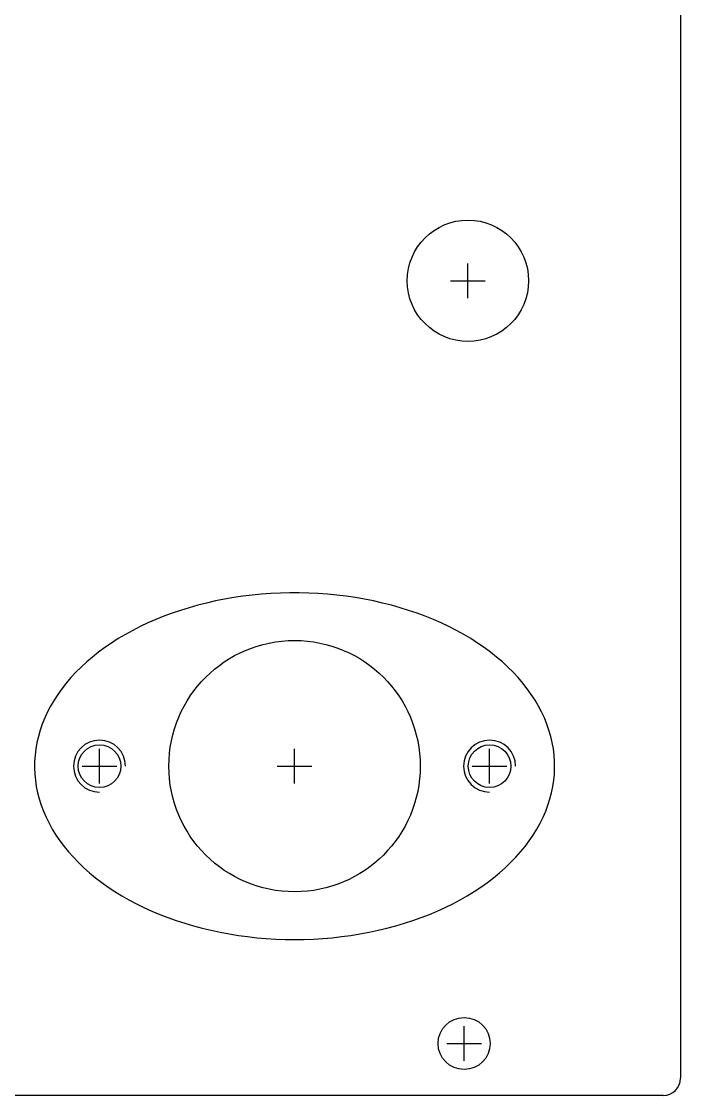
# Model space of a CAD drawing. Header units: millimetres. Extents: x -1 to 101, y -1 to 128.
# Drawn here: x 63.3 to 101.3, y 0 to 62 of the extents above; entities that cross this region are included whole.
import ezdxf

# ---------------------------------------------------------------- set-up
doc = ezdxf.new("R2010")
doc.units = ezdxf.units.MM
for name, color, linetype in [('Contour', 7, 'CONTINUOUS'), ('Engraving', 7, 'CONTINUOUS'), ('Reference_points', 1, 'CONTINUOUS')]:
    doc.layers.add(name, color=color, linetype=linetype)

msp = doc.modelspace()

# ---------------------------------------------------------------- linework, layer by layer
at = {"layer": 'Contour', "color": 7, "linetype": 'CONTINUOUS'}
for p, q in [((101.26, 127.4), (101.26, 1)), ((100.26, 0), (1, 0))]:
    msp.add_line(p, q, dxfattribs=at)
for centre, radius in [((89, 47), 3.5), ((79, 19), 7.25), ((67.75, 19), 1.229), ((90.25, 19), 1.229), ((88.78, 3), 1.5)]:
    msp.add_circle(centre, radius, dxfattribs=at)
for centre, radius, start, end in [((67.75, 19), 1.5, 0, 270), ((90.25, 19), 1.5, 0, 270), ((100.26, 1), 1, -90, 0)]:
    msp.add_arc(centre, radius, start, end, dxfattribs=at)
at = {"layer": 'Engraving', "color": 133, "linetype": 'CONTINUOUS'}
for p, q in [((74.44253, 28.52726), (73.92662, 28.41065)), ((74.96445, 28.6313), (74.44253, 28.52726)), ((75.4917, 28.72264), (74.96445, 28.6313)), ((76.02357, 28.80115), (75.4917, 28.72264)), ((76.55937, 28.86674), (76.02357, 28.80115)), ((77.09838, 28.91932), (76.55937, 28.86674)), ((77.63991, 28.95881), (77.09838, 28.91932)), ((78.18323, 28.98516), (77.63991, 28.95881)), ((78.72762, 28.99835), (78.18323, 28.98516)), ((79.27238, 28.99835), (78.72762, 28.99835)), ((79.81677, 28.98516), (79.27238, 28.99835)), ((80.36009, 28.95881), (79.81677, 28.98516)), ((80.90162, 28.91932), (80.36009, 28.95881)), ((81.44063, 28.86674), (80.90162, 28.91932)), ((81.97643, 28.80115), (81.44063, 28.86674)), ((82.5083, 28.72264), (81.97643, 28.80115)), ((83.03555, 28.6313), (82.5083, 28.72264)), ((83.55747, 28.52726), (83.03555, 28.6313)), ((84.07338, 28.41065), (83.55747, 28.52726)), ((72.42171, 27.98706), (71.93656, 27.82189)), ((72.91554, 28.14037), (72.42171, 27.98706)), ((73.4174, 28.28163), (72.91554, 28.14037)), ((73.92662, 28.41065), (73.4174, 28.28163)), ((84.5826, 28.28163), (84.07338, 28.41065)), ((85.08446, 28.14037), (84.5826, 28.28163)), ((85.57829, 27.98706), (85.08446, 28.14037)), ((86.06344, 27.82189), (85.57829, 27.98706)), ((70.99482, 27.45687), (70.53949, 27.25751)), ((71.46072, 27.64508), (70.99482, 27.45687)), ((71.93656, 27.82189), (71.46072, 27.64508)), ((86.53928, 27.64508), (86.06344, 27.82189)), ((87.00518, 27.45687), (86.53928, 27.64508)), ((87.46051, 27.25751), (87.00518, 27.45687)), ((69.66287, 26.8264), (69.24275, 26.59521)), ((70.09531, 27.04726), (69.66287, 26.8264)), ((70.53949, 27.25751), (70.09531, 27.04726)), ((87.90469, 27.04726), (87.46051, 27.25751)), ((88.33713, 26.8264), (87.90469, 27.04726)), ((88.75725, 26.59521), (88.33713, 26.8264)), ((68.44166, 26.1031), (68.06174, 25.84282)), ((68.8355, 26.354), (68.44166, 26.1031)), ((69.24275, 26.59521), (68.8355, 26.354)), ((89.1645, 26.354), (88.75725, 26.59521)), ((89.55834, 26.1031), (89.1645, 26.354)), ((89.93826, 25.84282), (89.55834, 26.1031)), ((67.69625, 25.57352), (67.34567, 25.29556)), ((68.06174, 25.84282), (67.69625, 25.57352)), ((90.30375, 25.57352), (89.93826, 25.84282)), ((90.65433, 25.29556), (90.30375, 25.57352)), ((67.01046, 25.00928), (66.69106, 24.71509)), ((67.34567, 25.29556), (67.01046, 25.00928)), ((90.98954, 25.00928), (90.65433, 25.29556)), ((91.30894, 24.71509), (90.98954, 25.00928)), ((66.3879, 24.41335), (66.10137, 24.10447)), ((66.69106, 24.71509), (66.3879, 24.41335)), ((91.6121, 24.41335), (91.30894, 24.71509)), ((91.89863, 24.10447), (91.6121, 24.41335)), ((65.83185, 23.78887), (65.5797, 23.46694)), ((66.10137, 24.10447), (65.83185, 23.78887)), ((92.16815, 23.78887), (91.89863, 24.10447)), ((92.4203, 23.46694), (92.16815, 23.78887)), ((65.34525, 23.13913), (65.12881, 22.80585)), ((65.5797, 23.46694), (65.34525, 23.13913)), ((92.65475, 23.13913), (92.4203, 23.46694)), ((92.87119, 22.80585), (92.65475, 23.13913)), ((64.93067, 22.46756), (64.75108, 22.12469)), ((65.12881, 22.80585), (64.93067, 22.46756)), ((93.06933, 22.46756), (92.87119, 22.80585)), ((93.24892, 22.12469), (93.06933, 22.46756)), ((64.59029, 21.7777), (64.4485, 21.42705)), ((64.75108, 22.12469), (64.59029, 21.7777)), ((93.40971, 21.7777), (93.24892, 22.12469)), ((93.5515, 21.42705), (93.40971, 21.7777)), ((64.3259, 21.0732), (64.22266, 20.71661)), ((64.4485, 21.42705), (64.3259, 21.0732)), ((93.6741, 21.0732), (93.5515, 21.42705)), ((93.77734, 20.71661), (93.6741, 21.0732)), ((64.22266, 20.71661), (64.13891, 20.35776)), ((93.86109, 20.35776), (93.77734, 20.71661)), ((64.07475, 19.99711), (64.03029, 19.63515)), ((64.13891, 20.35776), (64.07475, 19.99711)), ((93.92525, 19.99711), (93.86109, 20.35776)), ((93.96971, 19.63515), (93.92525, 19.99711)), ((64.00556, 19.27236), (64.00062, 18.9092)), ((64.03029, 19.63515), (64.00556, 19.27236)), ((93.99444, 19.27236), (93.96971, 19.63515)), ((93.99938, 18.9092), (93.99444, 19.27236)), ((64.00062, 18.9092), (64.01546, 18.54617)), ((93.98454, 18.54617), (93.99938, 18.9092)), ((64.01546, 18.54617), (64.05006, 18.18373)), ((64.05006, 18.18373), (64.10437, 17.82237)), ((93.89563, 17.82237), (93.94994, 18.18373)), ((93.94994, 18.18373), (93.98454, 18.54617)), ((64.10437, 17.82237), (64.17834, 17.46257)), ((64.17834, 17.46257), (64.27185, 17.10479)), ((93.72815, 17.10479), (93.82166, 17.46257)), ((93.82166, 17.46257), (93.89563, 17.82237)), ((64.27185, 17.10479), (64.38479, 16.74951)), ((64.38479, 16.74951), (64.517, 16.3972)), ((93.483, 16.3972), (93.61521, 16.74951)), ((93.61521, 16.74951), (93.72815, 17.10479)), ((64.517, 16.3972), (64.66832, 16.04832)), ((93.33168, 16.04832), (93.483, 16.3972)), ((64.66832, 16.04832), (64.83854, 15.70333)), ((64.83854, 15.70333), (65.02744, 15.36269)), ((92.97256, 15.36269), (93.16146, 15.70333)), ((93.16146, 15.70333), (93.33168, 16.04832)), ((65.02744, 15.36269), (65.23476, 15.02685)), ((65.23476, 15.02685), (65.46024, 14.69625)), ((92.53976, 14.69625), (92.76524, 15.02685)), ((92.76524, 15.02685), (92.97256, 15.36269)), ((65.46024, 14.69625), (65.70358, 14.37133)), ((65.70358, 14.37133), (65.96446, 14.05251)), ((92.03554, 14.05251), (92.29642, 14.37133)), ((92.29642, 14.37133), (92.53976, 14.69625)), ((65.96446, 14.05251), (66.24253, 13.74022)), ((66.24253, 13.74022), (66.53742, 13.43486)), ((91.46258, 13.43486), (91.75747, 13.74022)), ((91.75747, 13.74022), (92.03554, 14.05251)), ((66.53742, 13.43486), (66.84875, 13.13685)), ((66.84875, 13.13685), (67.17611, 12.84657)), ((90.82389, 12.84657), (91.15125, 13.13685)), ((91.15125, 13.13685), (91.46258, 13.43486)), ((67.17611, 12.84657), (67.51907, 12.5644)), ((67.51907, 12.5644), (67.87716, 12.29072)), ((90.12284, 12.29072), (90.48093, 12.5644)), ((90.48093, 12.5644), (90.82389, 12.84657)), ((67.87716, 12.29072), (68.24993, 12.02589)), ((68.24993, 12.02589), (68.63687, 11.77026)), ((89.36313, 11.77026), (89.75007, 12.02589)), ((89.75007, 12.02589), (90.12284, 12.29072)), ((68.63687, 11.77026), (69.03749, 11.52416)), ((69.03749, 11.52416), (69.45124, 11.28793)), ((69.45124, 11.28793), (69.87759, 11.06186)), ((88.12241, 11.06186), (88.54876, 11.28793)), ((88.54876, 11.28793), (88.96251, 11.52416)), ((88.96251, 11.52416), (89.36313, 11.77026)), ((69.87759, 11.06186), (70.31596, 10.84627)), ((70.31596, 10.84627), (70.7658, 10.64143)), ((70.7658, 10.64143), (71.22649, 10.44761)), ((86.77351, 10.44761), (87.2342, 10.64143)), ((87.2342, 10.64143), (87.68404, 10.84627)), ((87.68404, 10.84627), (88.12241, 11.06186)), ((71.22649, 10.44761), (71.69743, 10.26508)), ((71.69743, 10.26508), (72.17801, 10.09406)), ((72.17801, 10.09406), (72.66758, 9.93479)), ((72.66758, 9.93479), (73.16551, 9.78748)), ((84.83449, 9.78748), (85.33242, 9.93479)), ((85.33242, 9.93479), (85.82199, 10.09406)), ((85.82199, 10.09406), (86.30257, 10.26508)), ((86.30257, 10.26508), (86.77351, 10.44761)), ((73.16551, 9.78748), (73.67113, 9.65232)), ((73.67113, 9.65232), (74.18378, 9.52948)), ((74.18378, 9.52948), (74.70278, 9.41914)), ((74.70278, 9.41914), (75.22745, 9.32143)), ((75.22745, 9.32143), (75.7571, 9.23649)), ((82.2429, 9.23649), (82.77255, 9.32143)), ((82.77255, 9.32143), (83.29722, 9.41914)), ((83.29722, 9.41914), (83.81622, 9.52948)), ((83.81622, 9.52948), (84.32887, 9.65232)), ((84.32887, 9.65232), (84.83449, 9.78748)), ((75.7571, 9.23649), (76.29102, 9.16443)), ((76.29102, 9.16443), (76.82852, 9.10534)), ((76.82852, 9.10534), (77.36888, 9.0593)), ((77.36888, 9.0593), (77.91139, 9.02637)), ((77.91139, 9.02637), (78.45533, 9.00659)), ((78.45533, 9.00659), (79, 9)), ((79, 9), (79.54467, 9.00659)), ((79.54467, 9.00659), (80.08861, 9.02637)), ((80.08861, 9.02637), (80.63112, 9.0593)), ((80.63112, 9.0593), (81.17148, 9.10534)), ((81.17148, 9.10534), (81.70898, 9.16443)), ((81.70898, 9.16443), (82.2429, 9.23649))]:
    msp.add_line(p, q, dxfattribs=at)
at = {"layer": 'Reference_points', "color": 1, "linetype": 'CONTINUOUS'}
for p, q in [((89, 46), (89, 48)), ((88, 47), (90, 47)), ((67.75, 18), (67.75, 20)), ((79, 18), (79, 20)), ((79, 18), (79, 20)), ((79, 18), (79, 20)), ((79, 18), (79, 20)), ((90.25, 18), (90.25, 20)), ((66.75, 19), (68.75, 19)), ((78, 19), (80, 19)), ((78, 19), (80, 19)), ((78, 19), (80, 19)), ((78, 19), (80, 19)), ((89.25, 19), (91.25, 19)), ((88.78, 2), (88.78, 4)), ((87.78, 3), (89.78, 3))]:
    msp.add_line(p, q, dxfattribs=at)

doc.saveas('drawing.dxf')
